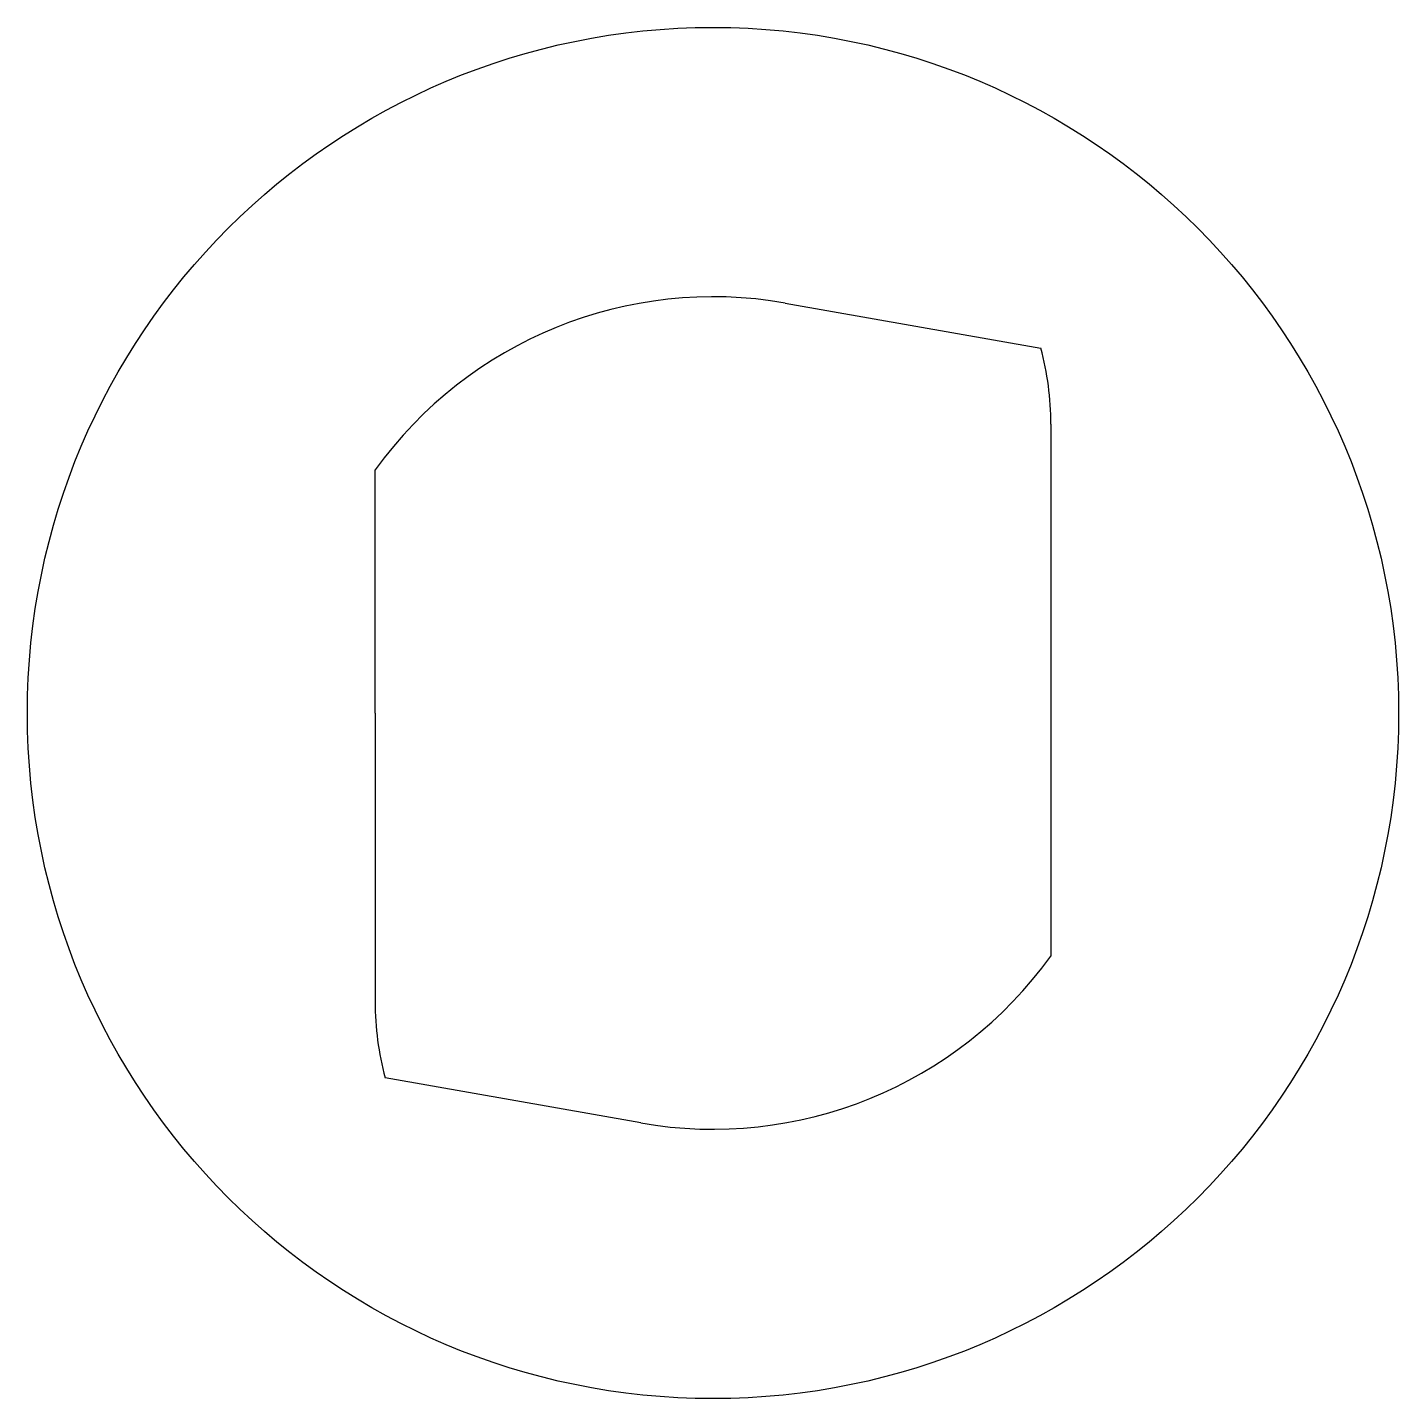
# Model space of a CAD drawing. Header units: millimetres. Extents: x -3.5 to 3.5, y -3.5 to 3.5.
import ezdxf

# ---------------------------------------------------------------- set-up
doc = ezdxf.new("R2010")
doc.units = ezdxf.units.MM
doc.layers.get('0').update_dxf_attribs({"linetype": 'CONTINUOUS'})

msp = doc.modelspace()

# ---------------------------------------------------------------- linework, layer by layer
for p, q in [((0.369, 2.0927), (1.6741, 1.8626)), ((1.725, 1.475), (1.725, 0)), ((-1.725, 0), (-1.725, 1.241)), ((-1.725, 0), (-1.725, -1.475)), ((1.725, 0), (1.725, -1.241)), ((-0.369, -2.0927), (-1.6741, -1.8626))]:
    msp.add_line(p, q)
msp.add_circle((0, 0), 3.5)
for centre, radius, start, end in [((0, 0), 2.125, 80, 144.26871), ((0.225, 1.475), 1.5, 0.00004, 14.97515), ((0, 0), 2.125, 260, 324.26871), ((-0.225, -1.475), 1.5, 180.00004, 194.97515)]:
    msp.add_arc(centre, radius, start, end)

doc.saveas('drawing.dxf')
